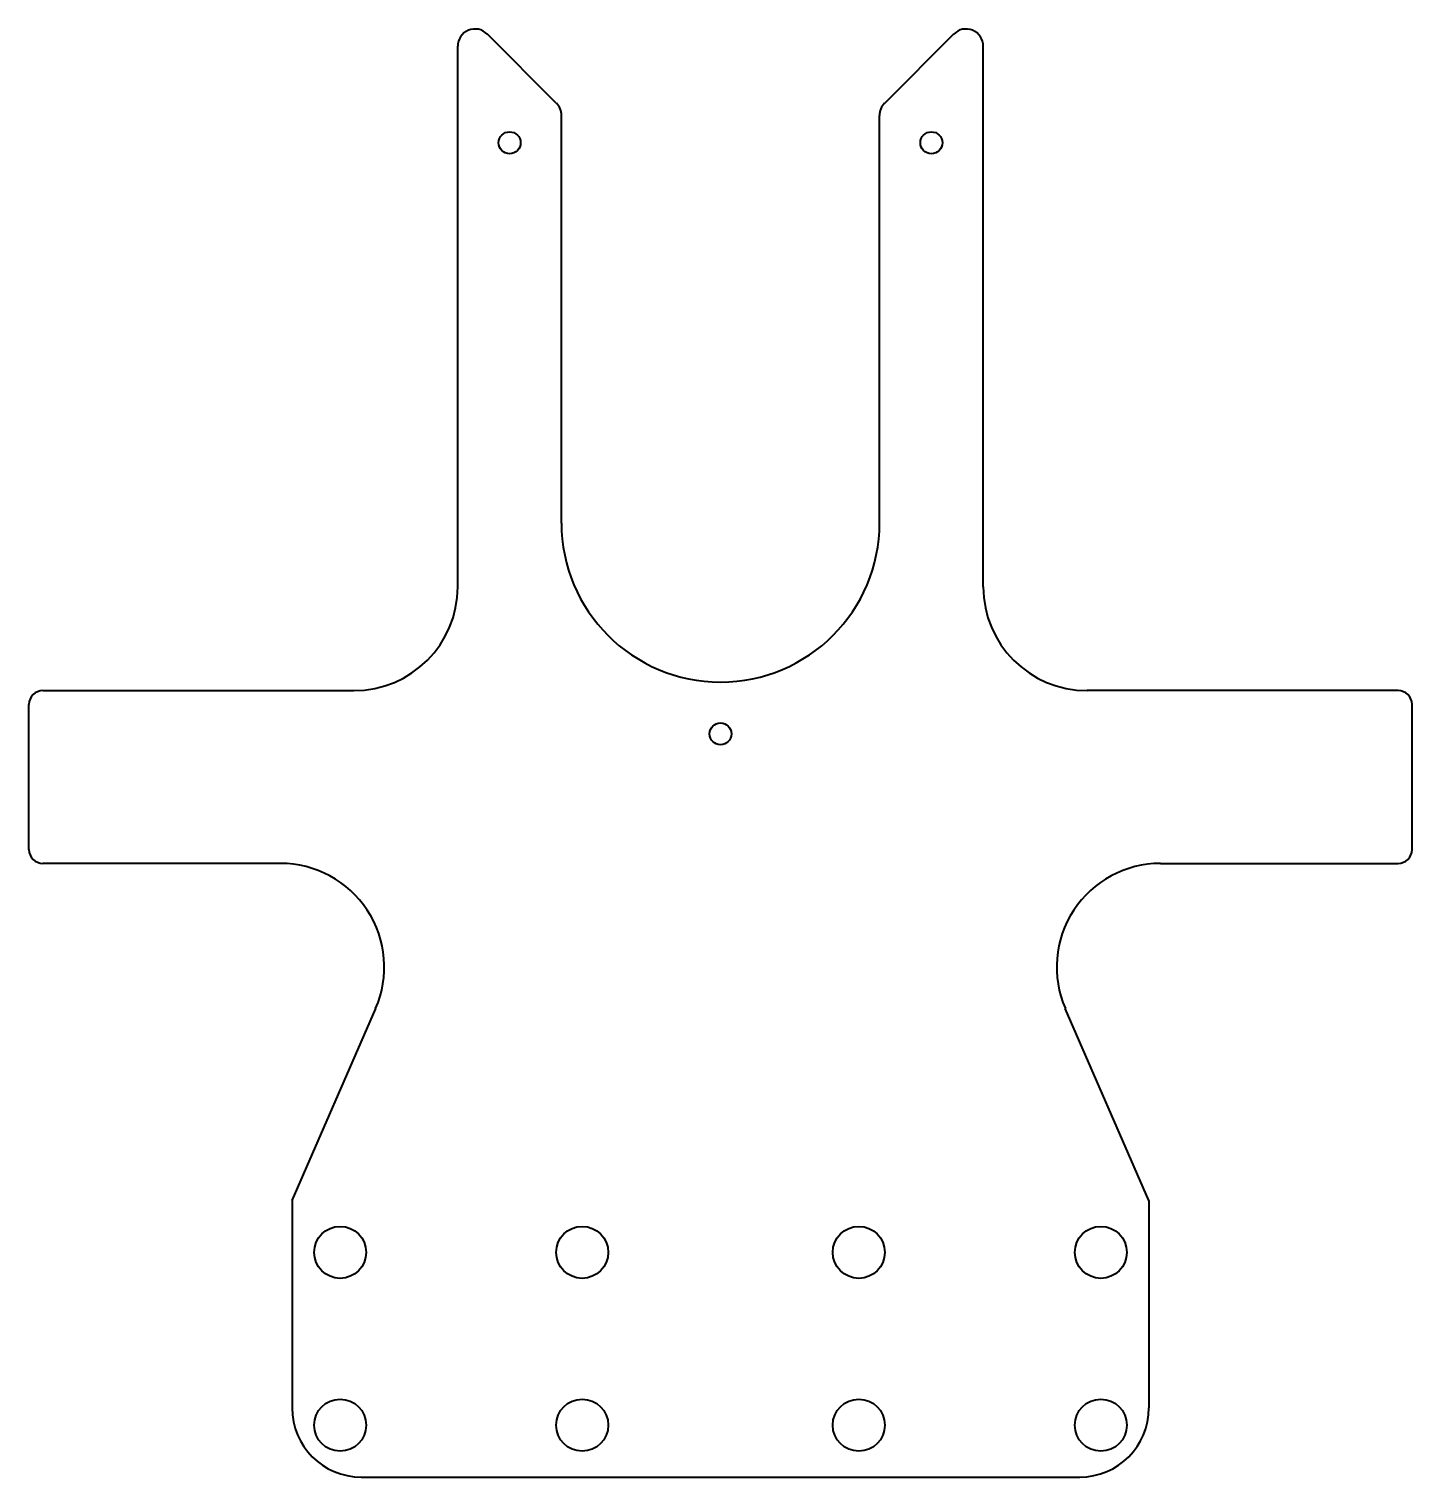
# Model space of a CAD drawing. Header units: inches. Extents: x -5 to 5, y 0 to 10.5.
import ezdxf

# ---------------------------------------------------------------- set-up
doc = ezdxf.new("R2010")
doc.units = ezdxf.units.IN
doc.header["$MEASUREMENT"] = 0
doc.layers.add('Visible', color=7, linetype='Continuous', lineweight=40)

msp = doc.modelspace()

# ---------------------------------------------------------------- linework, layer by layer
at = {"layer": 'Visible'}
for p, q in [((-1.187, 9.937), (-1.687, 10.437)), ((1.187, 9.937), (1.687, 10.437)), ((-1.9, 6.438), (-1.9, 10.348)), ((1.9, 6.438), (1.9, 10.348)), ((-1.15, 6.9), (-1.15, 9.848)), ((1.15, 6.9), (1.15, 9.848)), ((-4.9, 5.688), (-2.65, 5.688)), ((4.9, 5.688), (2.65, 5.688)), ((-5, 4.538), (-5, 5.588)), ((5, 4.538), (5, 5.588)), ((-3.181, 4.438), (-4.9, 4.438)), ((3.181, 4.438), (4.9, 4.438)), ((-3.098, 2), (-2.493, 3.388)), ((3.098, 2), (2.493, 3.388)), ((-3.098, 2), (-3.098, 0.5)), ((3.098, 2), (3.098, 0.5)), ((-2.598, 0), (2.598, 0))]:
    msp.add_line(p, q, dxfattribs=at)
for centre, radius in [((-1.525, 9.65), 0.0795), ((1.525, 9.65), 0.0795), ((0, 5.375), 0.0795), ((-2.75, 1.625), 0.188), ((-1, 1.625), 0.188), ((1, 1.625), 0.188), ((2.75, 1.625), 0.188), ((-2.75, 0.375), 0.188), ((-1, 0.375), 0.188), ((1, 0.375), 0.188), ((2.75, 0.375), 0.188)]:
    msp.add_circle(centre, radius, dxfattribs=at)
for centre, radius, start, end in [((-1.775, 10.348), 0.125, 45, 180), ((1.775, 10.348), 0.125, 0, 135), ((-1.275, 9.848), 0.125, 0, 45), ((1.275, 9.848), 0.125, 135, 180), ((0, 6.9), 1.15, 180, 0), ((-2.65, 6.438), 0.75, 270, 0), ((2.65, 6.438), 0.75, 180, 270), ((-4.9, 5.588), 0.1, 90, 180), ((4.9, 5.588), 0.1, 0, 90), ((-4.9, 4.538), 0.1, 180, 270), ((4.9, 4.538), 0.1, 270, 0), ((-3.181, 3.688), 0.75, 336.4603, 90), ((3.181, 3.688), 0.75, 90, 203.5397), ((-2.598, 0.5), 0.5, 180, 270), ((2.598, 0.5), 0.5, 270, 0)]:
    msp.add_arc(centre, radius, start, end, dxfattribs=at)

doc.saveas('drawing.dxf')
